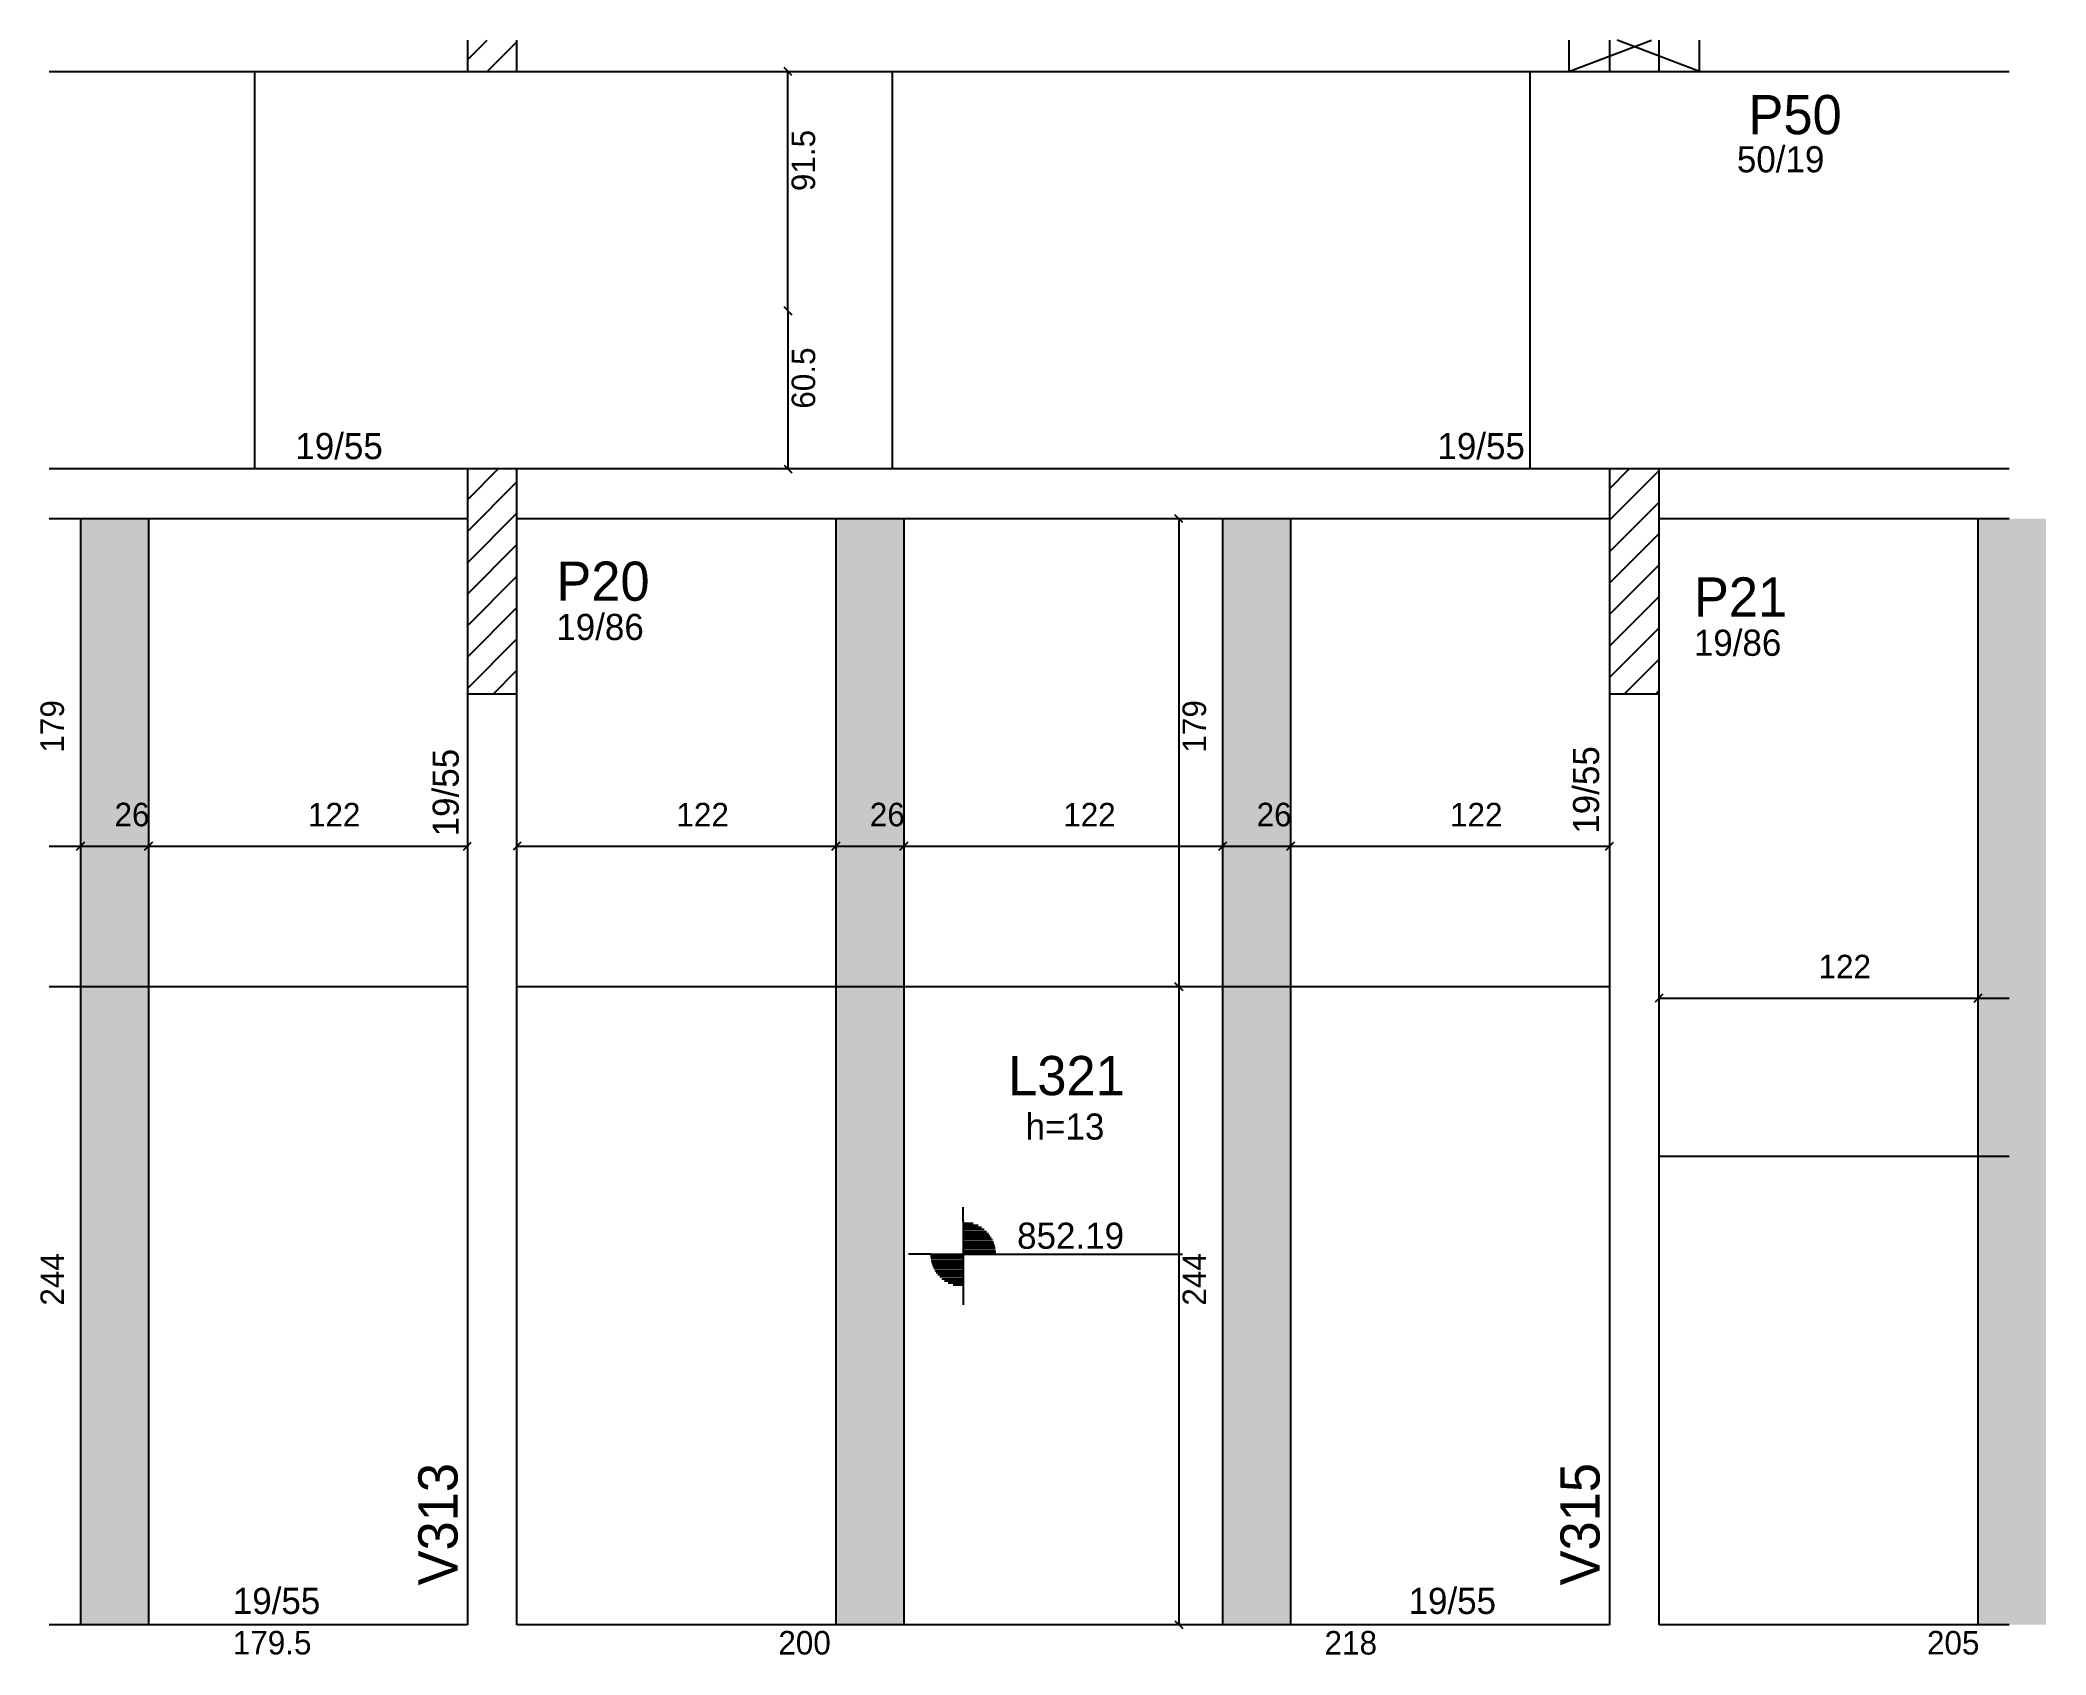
# Model space of a CAD drawing. Header units: metres. Extents: x 3422 to 4189, y 1656 to 2274.
import ezdxf

# ---------------------------------------------------------------- set-up
doc = ezdxf.new("R2010")
doc.units = ezdxf.units.M
for name, color, linetype in [('1', 7, 'Continuous'), ('3', 7, 'Continuous'), ('4', 7, 'Continuous'), ('7', 7, 'Continuous'), ('9', 7, 'Continuous'), ('Hachura', 7, 'Continuous'), ('Painéis', 7, 'Continuous')]:
    doc.layers.add(name, color=color, linetype=linetype)

msp = doc.modelspace()

# ---------------------------------------------------------------- hatches: boundary and pattern name
at = {"layer": '9'}
h = msp.add_hatch(color=7, dxfattribs=at)
h.dxf.hatch_style = 1
h.paths.add_polyline_path([(3604.07, 1890.94), (3604.07, 1890.94), (3604.07, 2090.94), (3604.07, 2090.94), (3604.07, 1890.94)])
at = {"layer": 'Hachura'}
h = msp.add_hatch(color=7, dxfattribs=at)
h.dxf.hatch_style = 1
h.paths.add_polyline_path([(3437.08, 1667.94), (3463.08, 1667.94), (3463.08, 2090.94), (3437.08, 2090.94), (3437.08, 1667.94)])
h = msp.add_hatch(color=7, dxfattribs=at)
h.dxf.hatch_style = 1
h.paths.add_polyline_path([(3726.08, 1667.94), (3752.08, 1667.94), (3752.08, 2090.94), (3726.08, 2090.94), (3726.08, 1667.94)])
h = msp.add_hatch(color=7, dxfattribs=at)
h.dxf.hatch_style = 1
h.paths.add_polyline_path([(3874.08, 1667.94), (3900.08, 1667.94), (3900.08, 2090.94), (3874.08, 2090.94), (3874.08, 1667.94)])
h = msp.add_hatch(color=7, dxfattribs=at)
h.dxf.hatch_style = 1
h.paths.add_polyline_path([(4163.08, 1667.94), (4189.08, 1667.94), (4189.08, 2090.94), (4163.08, 2090.94), (4163.08, 1667.94)])

# ---------------------------------------------------------------- linework, layer by layer
at = {"layer": '1', "color": 1, "lineweight": 25}
for p, q in [((4006.57, 2261.94), (4038.15, 2273.94)), ((4056.57, 2261.94), (4024.99, 2273.94))]:
    msp.add_line(p, q, dxfattribs=at)
at = {"layer": '3', "color": 3, "lineweight": 25}
for p, q in [((3585.07, 2266.37), (3592.64, 2273.94)), ((3592.66, 2261.94), (3604.07, 2273.34)), ((3585.07, 2098.07), (3596.93, 2109.94)), ((3585.07, 2086.05), (3604.07, 2105.05)), ((4022.07, 2102.32), (4029.68, 2109.94)), ((4022.07, 2090.3), (4041.07, 2109.3)), ((4022.07, 2078.28), (4041.07, 2097.28)), ((3585.07, 2074.03), (3604.07, 2093.03)), ((3585.07, 2062.01), (3604.07, 2081.01)), ((4022.07, 2066.26), (4041.07, 2085.26)), ((4022.07, 2054.24), (4041.07, 2073.24)), ((3585.07, 2049.99), (3604.07, 2068.99)), ((3585.07, 2037.97), (3604.07, 2056.97)), ((4022.07, 2042.22), (4041.07, 2061.22)), ((4022.07, 2030.2), (4041.07, 2049.2)), ((3585.07, 2025.95), (3604.07, 2044.95)), ((4027.83, 2023.94), (4041.07, 2037.18)), ((3595.08, 2023.94), (3604.07, 2032.93)), ((4039.85, 2023.94), (4041.07, 2025.16)), ((3774.78, 1822.15), (3774.78, 1827.65)), ((3774.78, 1822.15), (3774.78, 1797.15)), ((3774.78, 1821.54), (3778.63, 1821.54)), ((3774.78, 1820.75), (3780.53, 1820.75)), ((3774.78, 1819.95), (3781.85, 1819.95)), ((3774.78, 1819.16), (3782.89, 1819.16)), ((3774.78, 1818.37), (3783.73, 1818.37)), ((3774.78, 1817.57), (3784.44, 1817.57)), ((3774.78, 1816.78), (3785.04, 1816.78)), ((3774.78, 1815.99), (3785.55, 1815.99)), ((3774.78, 1815.2), (3785.98, 1815.2)), ((3774.78, 1814.4), (3786.34, 1814.4)), ((3774.78, 1813.61), (3786.63, 1813.61)), ((3774.78, 1812.82), (3786.87, 1812.82)), ((3774.78, 1812.02), (3787.05, 1812.02)), ((3762.28, 1809.65), (3753.85, 1809.65)), ((3762.28, 1809.65), (3787.28, 1809.65)), ((3774.78, 1808.85), (3762.28, 1808.85)), ((3774.78, 1808.06), (3762.38, 1808.06)), ((3774.78, 1807.27), (3762.51, 1807.27)), ((3774.78, 1806.47), (3762.69, 1806.47)), ((3774.78, 1805.68), (3762.92, 1805.68)), ((3774.78, 1804.89), (3763.22, 1804.89)), ((3774.78, 1804.1), (3763.58, 1804.1)), ((3774.78, 1811.23), (3787.18, 1811.23)), ((3774.78, 1810.44), (3787.28, 1810.44)), ((3787.28, 1809.65), (3858.7, 1809.65)), ((3774.78, 1803.3), (3764.01, 1803.3)), ((3774.78, 1802.51), (3764.52, 1802.51)), ((3774.78, 1801.72), (3765.12, 1801.72)), ((3774.78, 1800.92), (3765.82, 1800.92)), ((3774.78, 1800.13), (3766.67, 1800.13)), ((3774.78, 1799.34), (3767.71, 1799.34)), ((3774.78, 1798.55), (3769.03, 1798.55)), ((3774.78, 1797.75), (3770.93, 1797.75)), ((3774.78, 1797.15), (3774.78, 1790.28))]:
    msp.add_line(p, q, dxfattribs=at)
for points in [[(3425.08, 2261.94), (3585.07, 2261.94)], [(3604.07, 2261.94), (4022.07, 2261.94)], [(4041.07, 2261.94), (4175.08, 2261.94)], [(3585.07, 2109.94), (3425.08, 2109.94)], [(4022.07, 2109.94), (3604.07, 2109.94)], [(4175.08, 2109.94), (4041.07, 2109.94)], [(3425.08, 2090.94), (3585.07, 2090.94)], [(3604.07, 2090.94), (4022.07, 2090.94)], [(4041.07, 2090.94), (4175.08, 2090.94)], [(3585.07, 2023.94), (3585.07, 1667.94)], [(3604.07, 1667.94), (3604.07, 2023.94)], [(4022.07, 2023.94), (4022.07, 1667.94)], [(4041.07, 1667.94), (4041.07, 2023.94)], [(3585.07, 1667.94), (3425.08, 1667.94)], [(4022.07, 1667.94), (3604.07, 1667.94)], [(4175.08, 1667.94), (4041.07, 1667.94)]]:
    msp.add_lwpolyline(points, dxfattribs=at)
at = {"layer": '7', "color": 7, "lineweight": 25}
for points in [[(3585.07, 2273.94), (3585.07, 2261.94)], [(3604.07, 2261.94), (3604.07, 2273.94)], [(4006.57, 2273.94), (4006.57, 2261.94)], [(4022.07, 2273.94), (4022.07, 2261.94)], [(4041.07, 2261.94), (4041.07, 2273.94)], [(4056.57, 2261.94), (4056.57, 2273.94)], [(3585.07, 2261.94), (3604.07, 2261.94)], [(4006.57, 2261.94), (4056.57, 2261.94)], [(4022.07, 2261.94), (4041.07, 2261.94)], [(3604.07, 2109.94), (3585.07, 2109.94)], [(3585.07, 2109.94), (3585.07, 2023.94)], [(3604.07, 2023.94), (3604.07, 2109.94)], [(4041.07, 2109.94), (4022.07, 2109.94)], [(4022.07, 2109.94), (4022.07, 2023.94)], [(4041.07, 2023.94), (4041.07, 2109.94)], [(3585.07, 2023.94), (3604.07, 2023.94)], [(4022.07, 2023.94), (4041.07, 2023.94)]]:
    msp.add_lwpolyline(points, dxfattribs=at)
at = {"layer": 'Painéis', "color": 200, "lineweight": 25}
for p, q in [((3503.57, 2261.94), (3503.57, 2109.94)), ((3747.57, 2261.94), (3747.57, 2109.94)), ((3991.57, 2261.94), (3991.57, 2109.94)), ((3437.08, 2090.94), (3437.08, 1667.94)), ((3463.08, 2090.94), (3463.08, 1667.94)), ((3726.08, 2090.94), (3726.08, 1667.94)), ((3752.08, 2090.94), (3752.08, 1667.94)), ((3874.08, 2090.94), (3874.08, 1667.94)), ((3900.08, 2090.94), (3900.08, 1667.94)), ((4163.08, 2090.94), (4163.08, 1667.94)), ((3584.98, 1911.94), (3425.08, 1911.94)), ((4021.98, 1911.94), (3603.98, 1911.94)), ((4175.08, 1846.94), (4040.98, 1846.94))]:
    msp.add_line(p, q, dxfattribs=at)
at = {"layer": 'Painéis', "color": 0, "lineweight": 25}
for p, q in [((3709.26, 2260.44), (3706.26, 2263.44)), ((3706.26, 2171.94), (3709.26, 2168.94)), ((3709.26, 2168.94), (3706.26, 2171.94)), ((3706.26, 2111.44), (3709.26, 2108.44)), ((3858.83, 2089.44), (3855.83, 2092.44)), ((3435.58, 1964.19), (3438.58, 1967.19)), ((3438.58, 1967.19), (3435.58, 1964.19)), ((3461.58, 1964.19), (3464.58, 1967.19)), ((3464.58, 1967.19), (3461.58, 1964.19)), ((3583.57, 1964.19), (3586.57, 1967.19)), ((3605.57, 1967.19), (3602.57, 1964.19)), ((3724.58, 1964.19), (3727.58, 1967.19)), ((3727.58, 1967.19), (3724.58, 1964.19)), ((3750.58, 1964.19), (3753.58, 1967.19)), ((3753.58, 1967.19), (3750.58, 1964.19)), ((3872.58, 1964.19), (3875.58, 1967.19)), ((3875.58, 1967.19), (3872.58, 1964.19)), ((3898.58, 1964.19), (3901.58, 1967.19)), ((3901.58, 1967.19), (3898.58, 1964.19)), ((4020.57, 1964.19), (4023.57, 1967.19)), ((3855.83, 1913.44), (3858.83, 1910.44)), ((3858.83, 1910.44), (3855.83, 1913.44)), ((4042.57, 1909.08), (4039.57, 1906.08)), ((4161.58, 1906.08), (4164.58, 1909.08)), ((4164.58, 1909.08), (4161.58, 1906.08)), ((3855.83, 1669.44), (3858.83, 1666.44))]:
    msp.add_line(p, q, dxfattribs=at)
at = {"layer": 'Painéis', "color": 4, "lineweight": 25}
for p, q in [((3707.76, 2170.44), (3707.76, 2261.94)), ((3707.76, 2170.44), (3707.76, 2109.94)), ((3857.33, 2090.94), (3857.33, 1911.94)), ((3425.08, 1965.69), (3437.08, 1965.69)), ((3437.08, 1965.69), (3463.08, 1965.69)), ((3463.08, 1965.69), (3585.07, 1965.69)), ((3604.07, 1965.69), (3726.08, 1965.69)), ((3726.08, 1965.69), (3752.08, 1965.69)), ((3752.08, 1965.69), (3874.08, 1965.69)), ((3874.08, 1965.69), (3900.08, 1965.69)), ((3900.08, 1965.69), (4022.07, 1965.69)), ((3857.33, 1911.94), (3857.33, 1667.94)), ((4041.07, 1907.58), (4163.08, 1907.58)), ((4163.08, 1907.58), (4175.08, 1907.58))]:
    msp.add_line(p, q, dxfattribs=at)

# ---------------------------------------------------------------- texts
at = {"layer": '3', "color": 3, "lineweight": 25}
for s, p in [('50/19', (4070.85, 2223.38)), ('19/55', (3519.26, 2113.69)), ('19/55', (3956.26, 2113.69)), ('19/86', (3619.12, 2044.52)), ('19/86', (4054.39, 2038.47)), ('h=13', (3798.7, 1853.44)), ('852.19', (3795.44, 1811.71)), ('19/55', (3495.34, 1672.04)), ('19/55', (3945.23, 1672.04))]:
    msp.add_text(s, height=10, dxfattribs=at).set_placement(p)
for p in [(4018.12, 1970.45), (3581.78, 1969.43)]:
    msp.add_text('19/55', height=10, rotation=90, dxfattribs=at).set_placement(p)
at = {"layer": '4', "color": 4, "lineweight": 25}
for s, p in [('P50', (4075.26, 2237.95)), ('P20', (3619.12, 2059.52)), ('P21', (4054.39, 2053.47)), ('L321', (3792.02, 1870.44))]:
    msp.add_text(s, height=15, dxfattribs=at).set_placement(p)
for s, p in [('V313', (3581.32, 1682.94)), ('V315', (4018.32, 1682.94))]:
    msp.add_text(s, height=15, rotation=90, dxfattribs=at).set_placement(p)
at = {"layer": 'Painéis', "color": 240, "lineweight": 25}
for s, p in [('91.5', (3718.13, 2216.19)), ('60.5', (3718.16, 2132.98)), ('179', (3430.73, 2001.44)), ('179', (3867.73, 2001.44)), ('244', (3430.76, 1789.94)), ('244', (3867.76, 1789.94))]:
    msp.add_text(s, height=9, rotation=90, dxfattribs=at).set_placement(p)
for s, p in [('26', (3450.08, 1973.28)), ('122', (3524.07, 1973.24)), ('122', (3665.07, 1973.24)), ('26', (3739.08, 1973.28)), ('122', (3813.08, 1973.24)), ('26', (3887.08, 1973.28)), ('122', (3961.07, 1973.24)), ('122', (4102.07, 1915.13)), ('179.5', (3495.32, 1656.56)), ('200', (3704.07, 1656.53)), ('218', (3913.07, 1656.52)), ('205', (4143.57, 1656.54))]:
    msp.add_text(s, height=9, dxfattribs=at).set_placement(p)

doc.saveas('drawing.dxf')
